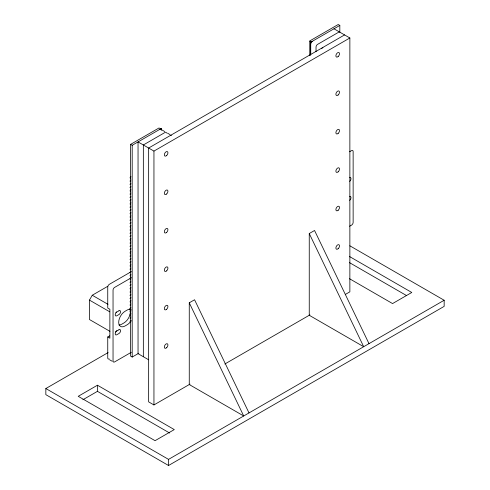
<?xml version="1.0" encoding="UTF-8"?>
<svg xmlns="http://www.w3.org/2000/svg" width="490" height="490" viewBox="0 0 490 490"><rect width="100%" height="100%" fill="white"/><g stroke="black" fill="none" stroke-linecap="round" stroke-linejoin="round"><path stroke-width="0.73" d="M109.938 331.338L89.456 319.517L89.456 300.101L92.261 295.243L107.782 286.283M130.995 176.688L129.972 177.839L130.824 177.974M130.995 183.217L129.972 184.369L130.824 184.503M130.995 186.482L129.972 187.652L130.824 187.762M130.995 193.005L129.972 194.156L130.824 194.291M130.995 196.27L129.972 197.439L130.824 197.556M130.995 199.534L129.966 200.722L130.824 200.82M130.995 202.793L129.972 203.969L130.824 204.079M130.995 209.322L129.972 210.473L130.824 210.608M130.995 212.587L129.972 213.756L130.824 213.873M130.995 219.11L129.972 220.261L130.824 220.396M130.995 225.639L129.966 226.833L130.824 226.925M130.995 228.904L129.972 230.073L130.824 230.19M130.995 235.427L129.972 236.578L130.824 236.713M130.995 238.691L129.972 239.861L130.824 239.978M130.995 245.214L129.972 246.366L130.824 246.501M130.995 251.744L129.966 252.938L130.824 253.03M130.995 255.008L129.972 256.178L130.824 256.295M130.995 261.531L129.972 262.683L130.824 262.818M130.995 264.796L129.972 265.972L130.824 266.082M130.995 271.325L129.972 272.477L130.824 272.612M130.995 277.848L129.972 279L130.824 279.135M130.995 281.113L129.972 282.283L130.824 282.399M130.995 287.636L129.972 288.788L130.824 288.922M130.995 290.901L129.972 292.077L130.824 292.187M130.995 297.43L129.972 298.582L130.824 298.716M130.995 303.953L129.972 305.105L130.824 305.239M130.995 307.218L129.972 308.394L130.824 308.504M130.995 313.747L129.972 314.899L130.824 315.033M130.995 317.005L129.972 318.182L130.824 318.292M130.995 320.27L129.966 321.465L130.824 321.556M130.995 215.845L129.972 217.021L130.824 217.131M130.995 241.956L129.972 243.126L130.824 243.242M130.995 268.061L129.972 269.231L130.824 269.347M130.995 294.165L129.966 295.36L130.824 295.452M130.995 189.74L129.972 190.916L130.824 191.026M130.995 206.057L129.972 207.233L130.824 207.344M130.995 232.162L129.972 233.338L130.824 233.448M130.995 258.273L129.972 259.443L130.824 259.553M130.995 284.378L129.972 285.548L130.824 285.664M130.995 310.482L129.972 311.652L130.824 311.769M130.995 179.953L129.972 181.122L130.824 181.239M130.995 222.374L129.972 223.544L130.824 223.661M130.995 248.479L129.972 249.655L130.824 249.765M130.995 274.584L129.972 275.76L130.824 275.87M130.995 300.695L129.972 301.865L130.824 301.981M138.805 353.229L132.196 357.045L130.603 356.126L130.603 144.372L159.036 127.957L159.961 128.49L161.29 128.49L161.29 130.022M130.603 144.372L132.196 145.291L161.29 128.49M310.727 42.214L339.821 25.419L339.821 32.297M339.27 31.856L317.618 44.357A2.248 1.299 -60 0 0 316.026 47.114L316.026 51.701M344.568 34.919L148.648 148.029L148.648 401.88L153.946 404.942L190.034 384.105M148.648 359.789L138.045 353.664L138.045 141.91L153.946 151.092L349.866 37.975L349.866 291.826L345.358 294.429M131.222 271.693L109.331 284.335A2.248 1.299 -60 0 0 107.745 287.085L107.745 308.032L109.864 309.257L109.864 338.204L107.745 336.979L107.745 357.927A2.248 1.299 -60 0 0 109.19 358.919M131.375 277.726L114.636 287.391A2.248 1.299 -60 0 0 113.043 290.147L113.043 360.983A2.248 1.299 -60 0 0 114.636 361.902L131.375 352.243M349.621 151.722L351.551 150.608A2.248 1.299 -60 0 1 353.137 151.526L353.137 222.368A2.248 1.299 -60 0 1 351.551 225.124L349.621 226.239M115.377 331.908L115.775 331.675A2.291 1.323 -60 0 0 116.92 330.468M107.745 336.979L109.693 335.852M189.263 302.82L243.708 415.986L189.263 384.552L189.263 302.82L194.561 299.757L249.006 412.923M309.251 233.546L363.696 346.706L309.251 315.278L309.251 233.546L314.549 230.484L368.995 343.649M349.823 245.79L444.161 300.254L444.161 306.373L168.542 465.5L45.84 394.658L45.84 388.539L108.119 352.579M97.443 385.22L78.222 396.318L155.067 440.682L174.287 429.589L97.443 385.22L97.443 391.339L169.65 433.031M82.859 399.76L97.443 391.339M224.837 364.009L309.913 314.892M45.84 388.539L168.542 459.381L444.161 300.254M309.796 41.142L310.727 41.448L310.727 54.764M339.821 25.419L338.229 24.5L309.796 40.915L309.796 55.67M333.966 28.794L349.866 37.975M162.147 130.064L164.799 131.596M167.445 133.121L170.097 134.652M349.505 256.521L411.778 292.475L392.557 303.573L349.499 278.712M349.505 262.64L406.48 295.531M92.261 295.243L107.972 304.315M89.456 300.101L109.754 311.818M109.533 359.721L112.186 361.252M310.329 41.448L310.329 55.211M168.542 459.381L168.542 465.5M153.946 151.092L153.946 404.942M143.343 356.726L143.343 144.973L164.995 132.472A2.248 1.299 -60 0 1 166.563 133.072M132.196 145.291L132.196 357.045M321.789 48.602A2.248 1.299 -60 0 1 322.916 47.42M310.727 44.051A2.248 1.299 -60 0 1 312.314 41.295M170.3 135.528A2.248 1.299 -60 0 1 171.42 135.418M159.697 129.409A2.248 1.299 -60 0 1 161.284 130.169M349.646 196.613A2.291 1.323 -60 0 1 350.975 197.684A2.291 1.323 -60 0 1 349.646 200.294M349.646 177.637A2.291 1.323 -60 0 1 350.975 178.715A2.291 1.323 -60 0 1 349.646 181.318M131.179 320.797A8.998 5.194 -60 0 1 127.167 324.754L125.048 325.979A8.998 5.194 -60 0 1 118.69 322.31A8.998 5.194 -60 0 1 125.048 311.291L127.167 310.066A8.998 5.194 -60 0 1 131.179 309.392M116.663 311.885A2.291 1.323 -60 0 1 115.922 312.614M118.948 325.011A8.998 5.194 -60 0 0 121.869 324.141L123.988 322.916A8.998 5.194 -60 0 0 129.636 308.939M118.954 310.795L116.834 312.02A2.291 1.323 -60 0 0 115.211 314.831A2.291 1.323 -60 0 0 116.834 315.762L118.954 314.543A2.291 1.323 -60 0 0 120.577 311.732A2.291 1.323 -60 0 0 118.954 310.795M118.954 329.77L116.834 330.989A2.291 1.323 -60 0 0 115.211 333.8A2.291 1.323 -60 0 0 116.834 334.737L118.954 333.512A2.291 1.323 -60 0 0 120.577 330.701A2.291 1.323 -60 0 0 118.954 329.77M338.155 248.706A2.542 1.47 -60 0 0 338.964 244.767A2.542 1.47 -60 0 0 335.95 247.438A2.542 1.47 -60 0 0 338.155 248.706M338.155 210.271A2.542 1.47 -60 0 0 338.964 206.333A2.542 1.47 -60 0 0 335.95 209.003A2.542 1.47 -60 0 0 338.155 210.271M338.155 171.837A2.542 1.47 -60 0 0 338.964 167.899A2.542 1.47 -60 0 0 335.95 170.569A2.542 1.47 -60 0 0 338.155 171.837M338.155 133.403A2.542 1.47 -60 0 0 338.964 129.464A2.542 1.47 -60 0 0 335.95 132.135A2.542 1.47 -60 0 0 338.155 133.403M338.155 94.968A2.542 1.47 -60 0 0 338.964 91.03A2.542 1.47 -60 0 0 335.95 93.7A2.542 1.47 -60 0 0 338.155 94.968M338.155 56.54A2.542 1.47 -60 0 0 338.964 52.595A2.542 1.47 -60 0 0 335.95 55.266A2.542 1.47 -60 0 0 338.155 56.54M166.588 347.759A2.542 1.47 -60 0 0 167.396 343.821A2.542 1.47 -60 0 0 164.389 346.485A2.542 1.47 -60 0 0 166.588 347.759M166.588 309.325A2.542 1.47 -60 0 0 167.396 305.386A2.542 1.47 -60 0 0 164.389 308.051A2.542 1.47 -60 0 0 166.588 309.325M166.588 270.89A2.542 1.47 -60 0 0 167.396 266.952A2.542 1.47 -60 0 0 164.389 269.623A2.542 1.47 -60 0 0 166.588 270.89M166.588 232.456A2.542 1.47 -60 0 0 167.396 228.518A2.542 1.47 -60 0 0 164.389 231.188A2.542 1.47 -60 0 0 166.588 232.456M166.588 194.022A2.542 1.47 -60 0 0 167.396 190.083A2.542 1.47 -60 0 0 164.389 192.754A2.542 1.47 -60 0 0 166.588 194.022M166.588 155.587A2.542 1.47 -60 0 0 167.396 151.649A2.542 1.47 -60 0 0 164.389 154.319A2.542 1.47 -60 0 0 166.588 155.587"/></g></svg>
